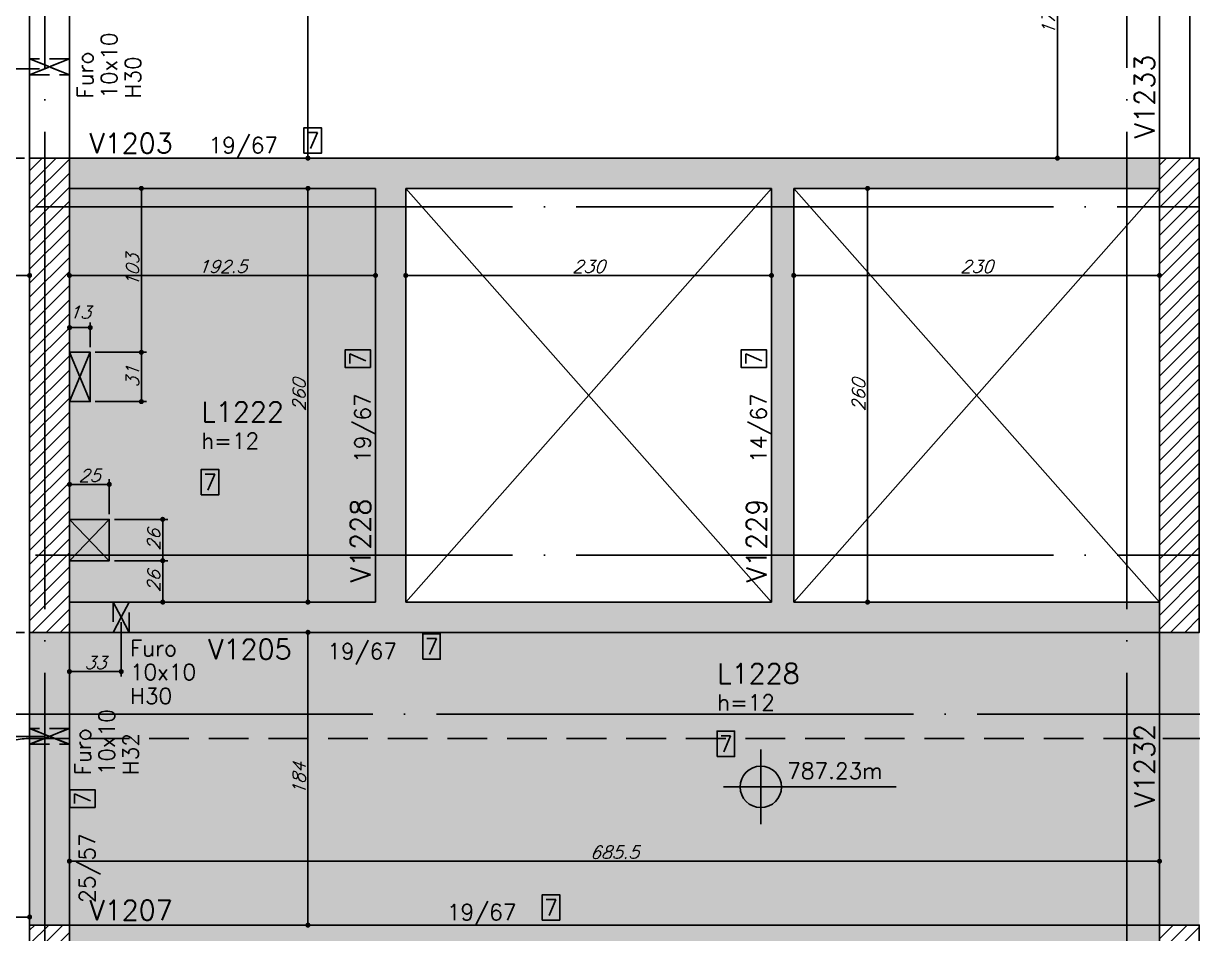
# Model space of a CAD drawing. Extents: x -4228 to 5417, y -2048 to 2452.
# Drawn here: x -1953 to -1218, y 417 to 989 of the extents above; entities that cross this region are included whole.
import ezdxf
from ezdxf.enums import TextEntityAlignment as Align

# ---------------------------------------------------------------- set-up
doc = ezdxf.new("R2010")
doc.units = 0
doc.header["$LTSCALE"] = 50
doc.header["$MEASUREMENT"] = 0
for name, pattern in [('DASHED', [0.75, 0.5, -0.25]), ('EIXO', [6.8, 6, -0.4, 0, -0.4]), ('HIDDEN', [0.375, 0.25, -0.125])]:
    doc.linetypes.add(name, pattern=pattern)
doc.layers.get('0').update_dxf_attribs({"linetype": 'CONTINUOUS'})
doc.layers.get('DEFPOINTS').update_dxf_attribs({"linetype": 'CONTINUOUS'})
for name, color, linetype in [('242', 3, 'CONTINUOUS'), ('F-AUX-RED', 1, 'CONTINUOUS'), ('F-COTAS', 106, 'CONTINUOUS'), ('F-COTAS-FUROS', 50, 'CONTINUOUS'), ('F-EIXO', 12, 'EIXO'), ('F-FURO-PAREDE', 2, 'HIDDEN'), ('F-FURO-PAREDE-TEXTOS', 2, 'CONTINUOUS'), ('F-LAJES-DIM', 2, 'CONTINUOUS'), ('F-LAJES-NOME', 4, 'CONTINUOUS'), ('F-LAJES-R', 254, 'CONTINUOUS'), ('F-NÍVEL-PLANTA', 2, 'CONTINUOUS'), ('F-PILARES-HACH', 174, 'CONTINUOUS'), ('F-PILARES-S', 170, 'CONTINUOUS'), ('F-TEXTO', 6, 'CONTINUOUS'), ('F-VIGAS', 3, 'CONTINUOUS'), ('F-VIGAS-DIM', 2, 'CONTINUOUS'), ('F-VIGAS-NOME', 4, 'CONTINUOUS'), ('F-VÃO', 1, 'CONTINUOUS')]:
    doc.layers.add(name, color=color, linetype=linetype)
doc.layers.add('F-DESNIVEL-2', color=7, linetype='CONTINUOUS', true_color=0xffd1e8)
doc.styles.add('CP-TEXT-INCL', font='simplex.shx', dxfattribs={"oblique": 20})
doc.styles.add('MCP', font='simplex.shx')
doc.styles.add('ROMANS', font='simplex.shx')
doc.dimstyles.new('CP-COTAS-50', dxfattribs={"dimscale": 0.64, "dimtxt": 12.5, "dimasz": 5, "dimexe": 5, "dimexo": 5, "dimgap": 2.5, "dimtad": 1, "dimdec": 1, "dimdsep": 46, "dimtxsty": 'CP-TEXT-INCL', "dimblk1": 'DOT', "dimblk2": 'DOT', "dimsah": 1, "dimcen": 9, "dimclrd": 256, "dimclre": 256, "dimclrt": 256, "dimadec": 0, "dimazin": 0, "dimtfac": 1, "dimtdec": 1, "dimtmove": 2, "dimatfit": 3, "dimldrblk": 'DOT', "dimfxl": 0, "dimtolj": 1, "dimarcsym": 0})

# ---------------------------------------------------------------- blocks, each defined once
blk = doc.blocks.new('*U5')
at = {"layer": 'F-LAJES-DIM', "color": 1}
blk.add_lwpolyline([(0, 0), (11, 0), (11, 16), (0, 16)], close=True, dxfattribs=at)
at = {"layer": 'F-LAJES-DIM', "style": 'MCP'}
blk.add_attdef('DIM', text='', height=10, dxfattribs=at).set_placement((5.5, 8), align=Align.MIDDLE_CENTER)
blk = doc.blocks.new('*U7')
at = {"layer": 'F-VIGAS-DIM', "color": 1}
blk.add_lwpolyline([(0, 0), (11, 0), (11, 16), (0, 16)], close=True, dxfattribs=at)
at = {"layer": 'F-VIGAS-DIM', "style": 'MCP'}
blk.add_attdef('DIM', text='', height=10, dxfattribs=at).set_placement((5.5, 8), align=Align.MIDDLE_CENTER)
blk = doc.blocks.new('Nível - Planta')
at = {"layer": 'F-NÍVEL-PLANTA'}
h = blk.add_hatch(color=71, dxfattribs=at)
h.paths.add_polyline_path([(0, 0), (0, 0.26, 0.414214), (-0.26, 0)])
h.paths.add_polyline_path([(0.26, 0), (0, 0), (0, -0.26, 0.414214)])
for p, q in [((0, -0.469), (0, 0.469)), ((-0.469, 0), (1.704, 0))]:
    blk.add_line(p, q, dxfattribs=at)
blk.add_circle((0, 0), 0.26, dxfattribs=at)
at = {"layer": 'F-TEXTO', "color": 3, "style": 'MCP'}
blk.add_attdef('NÍVEL', (0.333, 0.102), '', height=0.2, dxfattribs=at)
blk = doc.blocks.new('*U44')
at = {"layer": 'F-EIXO'}
blk.add_line((0, 0), (7197, 0), dxfattribs=at)
at = {"layer": 'F-TEXTO', "style": 'ROMANS'}
blk.add_attdef('EIXO', text='', height=17.5, dxfattribs=at).set_placement((-28.2072, 0), align=Align.MIDDLE_CENTER)
blk = doc.blocks.new('*U45')
at = {"layer": 'F-EIXO'}
blk.add_line((0, 0), (7285, 0), dxfattribs=at)
at = {"layer": 'F-TEXTO', "style": 'ROMANS'}
blk.add_attdef('EIXO', text='', height=17.5, dxfattribs=at).set_placement((-28.2072, 0), align=Align.MIDDLE_CENTER)
blk = doc.blocks.new('*U28')
at = {"layer": 'F-EIXO'}
blk.add_line((0, 0), (7197, 0), dxfattribs=at)
at = {"layer": 'F-TEXTO', "style": 'ROMANS'}
blk.add_attdef('EIXO', text='', height=17.5, dxfattribs=at).set_placement((-28.2072, 0), align=Align.MIDDLE_CENTER)
blk = doc.blocks.new('*U18')
at = {"layer": 'F-EIXO'}
blk.add_line((0, 0), (0, -2755), dxfattribs=at)
at = {"layer": 'F-TEXTO', "style": 'ROMANS'}
blk.add_attdef('EIXO', text='', height=17.5, rotation=360, dxfattribs=at).set_placement((0, 28.2072), align=Align.MIDDLE_CENTER)
blk = doc.blocks.new('*U41')
at = {"layer": 'F-EIXO'}
blk.add_line((0, 0), (0, -2755), dxfattribs=at)
at = {"layer": 'F-TEXTO', "style": 'ROMANS'}
blk.add_attdef('EIXO', text='', height=17.5, rotation=360, dxfattribs=at).set_placement((0, 28.2072), align=Align.MIDDLE_CENTER)
blk = doc.blocks.new('*U171')
at = {"layer": 'F-VÃO'}
for p, q in [((0, 0), (25, 26)), ((0, 26), (25, 0))]:
    blk.add_line(p, q, dxfattribs=at)
at = {"layer": 'F-VÃO', "color": 3}
blk.add_lwpolyline([(0, 0), (25, 0), (25, 26), (0, 26)], close=True, dxfattribs=at)
blk = doc.blocks.new('*U174')
at = {"layer": 'F-VÃO'}
for p, q in [((0, 0), (13, 31)), ((0, 31), (13, 0))]:
    blk.add_line(p, q, dxfattribs=at)
at = {"layer": 'F-VÃO', "color": 3}
blk.add_lwpolyline([(0, 0), (13, 0), (13, 31), (0, 31)], close=True, dxfattribs=at)
blk = doc.blocks.new('_DOT')
at = {"color": 0, "linetype": 'ByBlock'}
blk.add_line((-0.5, 0), (-1, 0), dxfattribs=at)
at = {"color": 0, "linetype": 'ByBlock', "const_width": 0.5}
blk.add_lwpolyline([(-0.25, 0, 1), (0.25, 0, 1)], format="xyb", close=True, dxfattribs=at)
blk = doc.blocks.new('*D289')
at = {"layer": 'DEFPOINTS', "color": 0, "linetype": 'Continuous', "transparency": 16777216}
for p in [(-1924.4, 699.47), (-1924.4, 677.5), (-1899.4, 677.5)]:
    blk.add_point(p, dxfattribs=at)
at = {"layer": 'F-COTAS-FUROS', "linetype": 'Continuous', "lineweight": -2, "transparency": 16777216}
for p, q in [((-1924.4, 680.7), (-1924.4, 702.67)), ((-1902.6, 699.47), (-1921.2, 699.47)), ((-1899.4, 680.7), (-1899.4, 702.67))]:
    blk.add_line(p, q, dxfattribs=at)
at = {"layer": 'F-COTAS-FUROS', "linetype": 'Continuous', "lineweight": -2, "transparency": 16777216, "xscale": 3.2, "yscale": 3.2, "zscale": 3.2, "rotation": 180}
blk.add_blockref('_DOT', (-1924.4, 699.47), dxfattribs=at)
at = {"layer": 'F-COTAS-FUROS', "linetype": 'Continuous', "lineweight": -2, "transparency": 16777216, "xscale": 3.2, "yscale": 3.2, "zscale": 3.2}
blk.add_blockref('_DOT', (-1899.4, 699.47), dxfattribs=at)
at = {"layer": 'F-COTAS-FUROS', "linetype": 'Continuous', "transparency": 16777216, "insert": (-1911.9, 705.07), "char_height": 8, "attachment_point": 5, "style": 'CP-TEXT-INCL'}
blk.add_mtext('\\A1;25', dxfattribs=at)
blk = doc.blocks.new('*D290')
at = {"layer": 'DEFPOINTS', "color": 0, "linetype": 'Continuous', "transparency": 16777216}
for p in [(-1911.4, 798.03), (-1924.4, 782.5), (-1911.4, 782.5)]:
    blk.add_point(p, dxfattribs=at)
at = {"layer": 'F-COTAS-FUROS', "linetype": 'Continuous', "lineweight": -2, "transparency": 16777216}
for p, q in [((-1924.4, 785.7), (-1924.4, 801.23)), ((-1921.2, 798.03), (-1914.6, 798.03)), ((-1911.4, 785.7), (-1911.4, 801.23))]:
    blk.add_line(p, q, dxfattribs=at)
at = {"layer": 'F-COTAS-FUROS', "linetype": 'Continuous', "lineweight": -2, "transparency": 16777216, "xscale": 3.2, "yscale": 3.2, "zscale": 3.2, "rotation": 180}
blk.add_blockref('_DOT', (-1924.4, 798.03), dxfattribs=at)
at = {"layer": 'F-COTAS-FUROS', "linetype": 'Continuous', "lineweight": -2, "transparency": 16777216, "xscale": 3.2, "yscale": 3.2, "zscale": 3.2}
blk.add_blockref('_DOT', (-1911.4, 798.03), dxfattribs=at)
at = {"layer": 'F-COTAS-FUROS', "linetype": 'Continuous', "transparency": 16777216, "insert": (-1917.9, 807.63), "char_height": 8, "attachment_point": 5, "style": 'CP-TEXT-INCL'}
blk.add_mtext('\\A1;13', dxfattribs=at)
blk = doc.blocks.new('*D291')
at = {"layer": 'DEFPOINTS', "color": 0, "linetype": 'Continuous', "transparency": 16777216}
for p in [(-1911.4, 782.5), (-1879.23, 782.5), (-1911.4, 751.5)]:
    blk.add_point(p, dxfattribs=at)
at = {"layer": 'F-COTAS-FUROS', "linetype": 'Continuous', "lineweight": -2, "transparency": 16777216}
for p, q in [((-1908.2, 782.5), (-1876.03, 782.5)), ((-1879.23, 754.7), (-1879.23, 779.3)), ((-1908.2, 751.5), (-1876.03, 751.5))]:
    blk.add_line(p, q, dxfattribs=at)
at = {"layer": 'F-COTAS-FUROS', "linetype": 'Continuous', "lineweight": -2, "transparency": 16777216, "xscale": 3.2, "yscale": 3.2, "zscale": 3.2}
for p, rotation in [((-1879.23, 782.5), 90), ((-1879.23, 751.5), 270)]:
    blk.add_blockref('_DOT', p, dxfattribs=dict(at, rotation=rotation))
at = {"layer": 'F-COTAS-FUROS', "linetype": 'Continuous', "transparency": 16777216, "insert": (-1884.83, 767), "char_height": 8, "attachment_point": 5, "rotation": 90, "style": 'CP-TEXT-INCL'}
blk.add_mtext('\\A1;31', dxfattribs=at)
blk = doc.blocks.new('*D292')
at = {"layer": 'DEFPOINTS', "color": 0, "linetype": 'Continuous', "transparency": 16777216}
for p in [(-1879.23, 885.5), (-1879.23, 885.5), (-1911.4, 782.5)]:
    blk.add_point(p, dxfattribs=at)
at = {"layer": 'F-COTAS-FUROS', "linetype": 'Continuous', "lineweight": -2, "transparency": 16777216}
for p, q in [((-1879.23, 785.7), (-1879.23, 882.3)), ((-1908.2, 782.5), (-1876.03, 782.5))]:
    blk.add_line(p, q, dxfattribs=at)
at = {"layer": 'F-COTAS-FUROS', "linetype": 'Continuous', "lineweight": -2, "transparency": 16777216, "xscale": 3.2, "yscale": 3.2, "zscale": 3.2}
for p, rotation in [((-1879.23, 885.5), 90), ((-1879.23, 782.5), 270)]:
    blk.add_blockref('_DOT', p, dxfattribs=dict(at, rotation=rotation))
at = {"layer": 'F-COTAS-FUROS', "linetype": 'Continuous', "transparency": 16777216, "insert": (-1884.83, 834), "char_height": 8, "attachment_point": 5, "rotation": 90, "style": 'CP-TEXT-INCL'}
blk.add_mtext('\\A1;103', dxfattribs=at)
blk = doc.blocks.new('*D293')
at = {"layer": 'DEFPOINTS', "color": 0, "linetype": 'Continuous', "transparency": 16777216}
for p in [(-1899.4, 651.5), (-1887.23, 625.5), (-1865.81, 625.5)]:
    blk.add_point(p, dxfattribs=at)
at = {"layer": 'F-COTAS-FUROS', "linetype": 'Continuous', "lineweight": -2, "transparency": 16777216}
for p, q in [((-1896.2, 651.5), (-1862.61, 651.5)), ((-1865.81, 648.3), (-1865.81, 628.7)), ((-1884.03, 625.5), (-1862.61, 625.5))]:
    blk.add_line(p, q, dxfattribs=at)
at = {"layer": 'F-COTAS-FUROS', "linetype": 'Continuous', "lineweight": -2, "transparency": 16777216, "xscale": 3.2, "yscale": 3.2, "zscale": 3.2}
for p, rotation in [((-1865.81, 651.5), 90), ((-1865.81, 625.5), 270)]:
    blk.add_blockref('_DOT', p, dxfattribs=dict(at, rotation=rotation))
at = {"layer": 'F-COTAS-FUROS', "linetype": 'Continuous', "transparency": 16777216, "insert": (-1871.41, 638.5), "char_height": 8, "attachment_point": 5, "rotation": 90, "style": 'CP-TEXT-INCL'}
blk.add_mtext('\\A1;26', dxfattribs=at)
blk = doc.blocks.new('*D294')
at = {"layer": 'DEFPOINTS', "color": 0, "linetype": 'Continuous', "transparency": 16777216}
for p in [(-1899.4, 677.5), (-1899.4, 651.5), (-1865.81, 651.5)]:
    blk.add_point(p, dxfattribs=at)
at = {"layer": 'F-COTAS-FUROS', "linetype": 'Continuous', "lineweight": -2, "transparency": 16777216}
for p, q in [((-1896.2, 677.5), (-1862.61, 677.5)), ((-1865.81, 674.3), (-1865.81, 654.7)), ((-1896.2, 651.5), (-1862.61, 651.5))]:
    blk.add_line(p, q, dxfattribs=at)
at = {"layer": 'F-COTAS-FUROS', "linetype": 'Continuous', "lineweight": -2, "transparency": 16777216, "xscale": 3.2, "yscale": 3.2, "zscale": 3.2}
for p, rotation in [((-1865.81, 677.5), 90), ((-1865.81, 651.5), 270)]:
    blk.add_blockref('_DOT', p, dxfattribs=dict(at, rotation=rotation))
at = {"layer": 'F-COTAS-FUROS', "linetype": 'Continuous', "transparency": 16777216, "insert": (-1871.41, 664.5), "char_height": 8, "attachment_point": 5, "rotation": 90, "style": 'CP-TEXT-INCL'}
blk.add_mtext('\\A1;26', dxfattribs=at)
blk = doc.blocks.new('*D283')
at = {"layer": 'DEFPOINTS', "color": 0, "linetype": 'Continuous', "transparency": 16777216}
for p in [(-1303.17, 1079.5), (-1254, 1079.5), (-1273.18, 904.5)]:
    blk.add_point(p, dxfattribs=at)
at = {"layer": 'F-COTAS-FUROS', "linetype": 'Continuous', "lineweight": -2, "transparency": 16777216}
for p, q in [((-1257.2, 1079.5), (-1306.37, 1079.5)), ((-1303.17, 907.7), (-1303.17, 1076.3)), ((-1276.38, 904.5), (-1306.37, 904.5))]:
    blk.add_line(p, q, dxfattribs=at)
at = {"layer": 'F-COTAS-FUROS', "linetype": 'Continuous', "lineweight": -2, "transparency": 16777216, "xscale": 3.2, "yscale": 3.2, "zscale": 3.2}
for p, rotation in [((-1303.17, 1079.5), 90), ((-1303.17, 904.5), 270)]:
    blk.add_blockref('_DOT', p, dxfattribs=dict(at, rotation=rotation))
at = {"layer": 'F-COTAS-FUROS', "linetype": 'Continuous', "transparency": 16777216, "insert": (-1308.77, 992), "char_height": 8, "attachment_point": 5, "rotation": 90, "style": 'CP-TEXT-INCL'}
blk.add_mtext('\\A1;175', dxfattribs=at)
blk = doc.blocks.new('*D378')
at = {"layer": 'DEFPOINTS', "color": 0, "linetype": 'Continuous', "transparency": 16777216}
for p in [(-1774.48, 606.5), (-1774.48, 606.5), (-1774.48, 422.5)]:
    blk.add_point(p, dxfattribs=at)
at = {"layer": 'F-COTAS', "linetype": 'Continuous', "lineweight": -2, "transparency": 16777216}
blk.add_line((-1774.48, 425.7), (-1774.48, 603.3), dxfattribs=at)
at = {"layer": 'F-COTAS', "linetype": 'Continuous', "lineweight": -2, "transparency": 16777216, "xscale": 3.2, "yscale": 3.2, "zscale": 3.2}
for p, rotation in [((-1774.48, 606.5), 90), ((-1774.48, 422.5), 270)]:
    blk.add_blockref('_DOT', p, dxfattribs=dict(at, rotation=rotation))
at = {"layer": 'F-COTAS', "linetype": 'Continuous', "transparency": 16777216, "insert": (-1780.08, 514.5), "char_height": 8, "attachment_point": 5, "rotation": 90, "style": 'CP-TEXT-INCL'}
blk.add_mtext('\\A1;184', dxfattribs=at)
blk = doc.blocks.new('*D379')
at = {"layer": 'DEFPOINTS', "color": 0, "linetype": 'Continuous', "transparency": 16777216}
for p in [(-1774.48, 885.5), (-1774.48, 885.5), (-1774.48, 625.5)]:
    blk.add_point(p, dxfattribs=at)
at = {"layer": 'F-COTAS', "linetype": 'Continuous', "lineweight": -2, "transparency": 16777216}
blk.add_line((-1774.48, 628.7), (-1774.48, 882.3), dxfattribs=at)
at = {"layer": 'F-COTAS', "linetype": 'Continuous', "lineweight": -2, "transparency": 16777216, "xscale": 3.2, "yscale": 3.2, "zscale": 3.2}
for p, rotation in [((-1774.48, 885.5), 90), ((-1774.48, 625.5), 270)]:
    blk.add_blockref('_DOT', p, dxfattribs=dict(at, rotation=rotation))
at = {"layer": 'F-COTAS', "linetype": 'Continuous', "transparency": 16777216, "insert": (-1780.08, 755.5), "char_height": 8, "attachment_point": 5, "rotation": 90, "style": 'CP-TEXT-INCL'}
blk.add_mtext('\\A1;260', dxfattribs=at)
blk = doc.blocks.new('*D380')
at = {"layer": 'DEFPOINTS', "color": 0, "linetype": 'Continuous', "transparency": 16777216}
for p in [(-1774.48, 1374.5), (-1774.48, 1374.5), (-1774.48, 904.5)]:
    blk.add_point(p, dxfattribs=at)
at = {"layer": 'F-COTAS', "linetype": 'Continuous', "lineweight": -2, "transparency": 16777216}
blk.add_line((-1774.48, 907.7), (-1774.48, 1371.3), dxfattribs=at)
at = {"layer": 'F-COTAS', "linetype": 'Continuous', "lineweight": -2, "transparency": 16777216, "xscale": 3.2, "yscale": 3.2, "zscale": 3.2}
for p, rotation in [((-1774.48, 1374.5), 90), ((-1774.48, 904.5), 270)]:
    blk.add_blockref('_DOT', p, dxfattribs=dict(at, rotation=rotation))
at = {"layer": 'F-COTAS', "linetype": 'Continuous', "transparency": 16777216, "insert": (-1780.08, 1139.5), "char_height": 8, "attachment_point": 5, "rotation": 90, "style": 'CP-TEXT-INCL'}
blk.add_mtext('\\A1;470', dxfattribs=at)
blk = doc.blocks.new('*D427')
at = {"layer": 'DEFPOINTS', "color": 0, "linetype": 'Continuous', "transparency": 16777216}
for p in [(-1924.5, 462.67), (-1239, 462.67), (-1239, 462.67)]:
    blk.add_point(p, dxfattribs=at)
at = {"layer": 'F-COTAS', "linetype": 'Continuous', "lineweight": -2, "transparency": 16777216}
blk.add_line((-1921.3, 462.67), (-1242.2, 462.67), dxfattribs=at)
at = {"layer": 'F-COTAS', "linetype": 'Continuous', "lineweight": -2, "transparency": 16777216, "xscale": 3.2, "yscale": 3.2, "zscale": 3.2, "rotation": 180}
blk.add_blockref('_DOT', (-1924.5, 462.67), dxfattribs=at)
at = {"layer": 'F-COTAS', "linetype": 'Continuous', "lineweight": -2, "transparency": 16777216, "xscale": 3.2, "yscale": 3.2, "zscale": 3.2}
blk.add_blockref('_DOT', (-1239, 462.67), dxfattribs=at)
at = {"layer": 'F-COTAS', "linetype": 'Continuous', "transparency": 16777216, "insert": (-1581.75, 468.27), "char_height": 8, "attachment_point": 5, "style": 'CP-TEXT-INCL'}
blk.add_mtext('\\A1;685.5', dxfattribs=at)
blk = doc.blocks.new('*D432')
at = {"layer": 'DEFPOINTS', "color": 0, "linetype": 'Continuous', "transparency": 16777216}
for p in [(-2580, 830.78), (-1949.5, 830.78), (-1949.5, 830.78)]:
    blk.add_point(p, dxfattribs=at)
at = {"layer": 'F-COTAS', "linetype": 'Continuous', "lineweight": -2, "transparency": 16777216}
blk.add_line((-2576.8, 830.78), (-1952.7, 830.78), dxfattribs=at)
at = {"layer": 'F-COTAS', "linetype": 'Continuous', "lineweight": -2, "transparency": 16777216, "xscale": 3.2, "yscale": 3.2, "zscale": 3.2, "rotation": 180}
blk.add_blockref('_DOT', (-2580, 830.78), dxfattribs=at)
at = {"layer": 'F-COTAS', "linetype": 'Continuous', "lineweight": -2, "transparency": 16777216, "xscale": 3.2, "yscale": 3.2, "zscale": 3.2}
blk.add_blockref('_DOT', (-1949.5, 830.78), dxfattribs=at)
at = {"layer": 'F-COTAS', "linetype": 'Continuous', "transparency": 16777216, "insert": (-2264.75, 836.38), "char_height": 8, "attachment_point": 5, "style": 'CP-TEXT-INCL'}
blk.add_mtext('\\A1;630.5', dxfattribs=at)
blk = doc.blocks.new('*D433')
at = {"layer": 'DEFPOINTS', "color": 0, "linetype": 'Continuous', "transparency": 16777216}
for p in [(-1924.5, 830.78), (-1732, 830.78), (-1732, 830.78)]:
    blk.add_point(p, dxfattribs=at)
at = {"layer": 'F-COTAS', "linetype": 'Continuous', "lineweight": -2, "transparency": 16777216}
blk.add_line((-1921.3, 830.78), (-1735.2, 830.78), dxfattribs=at)
at = {"layer": 'F-COTAS', "linetype": 'Continuous', "lineweight": -2, "transparency": 16777216, "xscale": 3.2, "yscale": 3.2, "zscale": 3.2, "rotation": 180}
blk.add_blockref('_DOT', (-1924.5, 830.78), dxfattribs=at)
at = {"layer": 'F-COTAS', "linetype": 'Continuous', "lineweight": -2, "transparency": 16777216, "xscale": 3.2, "yscale": 3.2, "zscale": 3.2}
blk.add_blockref('_DOT', (-1732, 830.78), dxfattribs=at)
at = {"layer": 'F-COTAS', "linetype": 'Continuous', "transparency": 16777216, "insert": (-1828.25, 836.38), "char_height": 8, "attachment_point": 5, "style": 'CP-TEXT-INCL'}
blk.add_mtext('\\A1;192.5', dxfattribs=at)
blk = doc.blocks.new('*D434')
at = {"layer": 'DEFPOINTS', "color": 0, "linetype": 'Continuous', "transparency": 16777216}
for p in [(-1713, 830.78), (-1483, 830.78), (-1483, 830.78)]:
    blk.add_point(p, dxfattribs=at)
at = {"layer": 'F-COTAS', "linetype": 'Continuous', "lineweight": -2, "transparency": 16777216}
blk.add_line((-1709.8, 830.78), (-1486.2, 830.78), dxfattribs=at)
at = {"layer": 'F-COTAS', "linetype": 'Continuous', "lineweight": -2, "transparency": 16777216, "xscale": 3.2, "yscale": 3.2, "zscale": 3.2, "rotation": 180}
blk.add_blockref('_DOT', (-1713, 830.78), dxfattribs=at)
at = {"layer": 'F-COTAS', "linetype": 'Continuous', "lineweight": -2, "transparency": 16777216, "xscale": 3.2, "yscale": 3.2, "zscale": 3.2}
blk.add_blockref('_DOT', (-1483, 830.78), dxfattribs=at)
at = {"layer": 'F-COTAS', "linetype": 'Continuous', "transparency": 16777216, "insert": (-1598, 836.38), "char_height": 8, "attachment_point": 5, "style": 'CP-TEXT-INCL'}
blk.add_mtext('\\A1;230', dxfattribs=at)
blk = doc.blocks.new('*D435')
at = {"layer": 'DEFPOINTS', "color": 0, "linetype": 'Continuous', "transparency": 16777216}
for p in [(-1469, 830.78), (-1239, 830.78), (-1239, 830.78)]:
    blk.add_point(p, dxfattribs=at)
at = {"layer": 'F-COTAS', "linetype": 'Continuous', "lineweight": -2, "transparency": 16777216}
blk.add_line((-1465.8, 830.78), (-1242.2, 830.78), dxfattribs=at)
at = {"layer": 'F-COTAS', "linetype": 'Continuous', "lineweight": -2, "transparency": 16777216, "xscale": 3.2, "yscale": 3.2, "zscale": 3.2, "rotation": 180}
blk.add_blockref('_DOT', (-1469, 830.78), dxfattribs=at)
at = {"layer": 'F-COTAS', "linetype": 'Continuous', "lineweight": -2, "transparency": 16777216, "xscale": 3.2, "yscale": 3.2, "zscale": 3.2}
blk.add_blockref('_DOT', (-1239, 830.78), dxfattribs=at)
at = {"layer": 'F-COTAS', "linetype": 'Continuous', "transparency": 16777216, "insert": (-1354, 836.38), "char_height": 8, "attachment_point": 5, "style": 'CP-TEXT-INCL'}
blk.add_mtext('\\A1;230', dxfattribs=at)
blk = doc.blocks.new('*D461')
at = {"layer": 'DEFPOINTS', "color": 0, "linetype": 'Continuous', "transparency": 16777216}
for p in [(-1418.28, 885.5), (-1422.57, 625.5), (-1418.28, 625.5)]:
    blk.add_point(p, dxfattribs=at)
at = {"layer": 'F-COTAS', "linetype": 'Continuous', "lineweight": -2, "transparency": 16777216}
for p, q in [((-1421.48, 885.5), (-1425.77, 885.5)), ((-1422.57, 882.3), (-1422.57, 628.7)), ((-1421.48, 625.5), (-1425.77, 625.5))]:
    blk.add_line(p, q, dxfattribs=at)
at = {"layer": 'F-COTAS', "linetype": 'Continuous', "lineweight": -2, "transparency": 16777216, "xscale": 3.2, "yscale": 3.2, "zscale": 3.2}
for p, rotation in [((-1422.57, 885.5), 90), ((-1422.57, 625.5), 270)]:
    blk.add_blockref('_DOT', p, dxfattribs=dict(at, rotation=rotation))
at = {"layer": 'F-COTAS', "linetype": 'Continuous', "transparency": 16777216, "insert": (-1428.17, 755.5), "char_height": 8, "attachment_point": 5, "rotation": 90, "style": 'CP-TEXT-INCL'}
blk.add_mtext('\\A1;260', dxfattribs=at)
blk = doc.blocks.new('*D468')
at = {"layer": 'DEFPOINTS', "color": 0, "linetype": 'Continuous', "transparency": 16777216}
for p in [(-1949.5, 427.59), (-1949.5, 422.5), (-1990.85, 359.5)]:
    blk.add_point(p, dxfattribs=at)
at = {"layer": 'F-COTAS-FUROS', "linetype": 'Continuous', "lineweight": -2, "transparency": 16777216}
for p, q in [((-1990.85, 362.7), (-1990.85, 430.79)), ((-1987.65, 427.59), (-1952.7, 427.59)), ((-1949.5, 425.7), (-1949.5, 430.79))]:
    blk.add_line(p, q, dxfattribs=at)
at = {"layer": 'F-COTAS-FUROS', "linetype": 'Continuous', "lineweight": -2, "transparency": 16777216, "xscale": 3.2, "yscale": 3.2, "zscale": 3.2, "rotation": 180}
blk.add_blockref('_DOT', (-1990.85, 427.59), dxfattribs=at)
at = {"layer": 'F-COTAS-FUROS', "linetype": 'Continuous', "lineweight": -2, "transparency": 16777216, "xscale": 3.2, "yscale": 3.2, "zscale": 3.2}
blk.add_blockref('_DOT', (-1949.5, 427.59), dxfattribs=at)
at = {"layer": 'F-COTAS-FUROS', "linetype": 'Continuous', "transparency": 16777216, "insert": (-1970.17, 433.19), "char_height": 8, "attachment_point": 5, "style": 'CP-TEXT-INCL'}
blk.add_mtext('\\A1;41', dxfattribs=at)
blk = doc.blocks.new('*D469')
at = {"layer": 'DEFPOINTS', "color": 0, "linetype": 'Continuous', "transparency": 16777216}
for p in [(-1967.65, 960.68), (-1940, 960.68), (-1949.5, 904.5)]:
    blk.add_point(p, dxfattribs=at)
at = {"layer": 'F-COTAS-FUROS', "linetype": 'Continuous', "lineweight": -2, "transparency": 16777216}
for p, q in [((-1943.2, 960.68), (-1970.85, 960.68)), ((-1967.65, 907.7), (-1967.65, 957.48)), ((-1952.7, 904.5), (-1970.85, 904.5))]:
    blk.add_line(p, q, dxfattribs=at)
at = {"layer": 'F-COTAS-FUROS', "linetype": 'Continuous', "lineweight": -2, "transparency": 16777216, "xscale": 3.2, "yscale": 3.2, "zscale": 3.2}
for p, rotation in [((-1967.65, 960.68), 90), ((-1967.65, 904.5), 270)]:
    blk.add_blockref('_DOT', p, dxfattribs=dict(at, rotation=rotation))
at = {"layer": 'F-COTAS-FUROS', "linetype": 'Continuous', "transparency": 16777216, "insert": (-1973.25, 932.59), "char_height": 8, "attachment_point": 5, "rotation": 90, "style": 'CP-TEXT-INCL'}
blk.add_mtext('\\A1;56', dxfattribs=at)
blk = doc.blocks.new('*D470')
at = {"layer": 'DEFPOINTS', "color": 0, "linetype": 'Continuous', "transparency": 16777216}
for p in [(-1891.91, 616), (-1924.5, 597.49), (-1924.5, 581.85)]:
    blk.add_point(p, dxfattribs=at)
at = {"layer": 'F-COTAS-FUROS', "linetype": 'Continuous', "lineweight": -2, "transparency": 16777216}
for p, q in [((-1891.91, 612.8), (-1891.91, 578.65)), ((-1924.5, 594.29), (-1924.5, 578.65)), ((-1895.11, 581.85), (-1921.3, 581.85))]:
    blk.add_line(p, q, dxfattribs=at)
at = {"layer": 'F-COTAS-FUROS', "linetype": 'Continuous', "lineweight": -2, "transparency": 16777216, "xscale": 3.2, "yscale": 3.2, "zscale": 3.2, "rotation": 180}
blk.add_blockref('_DOT', (-1924.5, 581.85), dxfattribs=at)
at = {"layer": 'F-COTAS-FUROS', "linetype": 'Continuous', "lineweight": -2, "transparency": 16777216, "xscale": 3.2, "yscale": 3.2, "zscale": 3.2}
blk.add_blockref('_DOT', (-1891.91, 581.85), dxfattribs=at)
at = {"layer": 'F-COTAS-FUROS', "linetype": 'Continuous', "transparency": 16777216, "insert": (-1908.2, 587.45), "char_height": 8, "attachment_point": 5, "style": 'CP-TEXT-INCL'}
blk.add_mtext('\\A1;33', dxfattribs=at)
blk = doc.blocks.new('*D471')
at = {"layer": 'DEFPOINTS', "color": 0, "linetype": 'Continuous', "transparency": 16777216}
for p in [(-1978.01, 606.4), (-1949.5, 606.4), (-1937, 541.13)]:
    blk.add_point(p, dxfattribs=at)
at = {"layer": 'F-COTAS-FUROS', "linetype": 'Continuous', "lineweight": -2, "transparency": 16777216}
for p, q in [((-1952.7, 606.4), (-1981.21, 606.4)), ((-1978.01, 544.33), (-1978.01, 603.2)), ((-1940.2, 541.13), (-1981.21, 541.13))]:
    blk.add_line(p, q, dxfattribs=at)
at = {"layer": 'F-COTAS-FUROS', "linetype": 'Continuous', "lineweight": -2, "transparency": 16777216, "xscale": 3.2, "yscale": 3.2, "zscale": 3.2}
for p, rotation in [((-1978.01, 606.4), 90), ((-1978.01, 541.13), 270)]:
    blk.add_blockref('_DOT', p, dxfattribs=dict(at, rotation=rotation))
at = {"layer": 'F-COTAS-FUROS', "linetype": 'Continuous', "transparency": 16777216, "insert": (-1983.61, 573.76), "char_height": 8, "attachment_point": 5, "rotation": 90, "style": 'CP-TEXT-INCL'}
blk.add_mtext('\\A1;65', dxfattribs=at)

msp = doc.modelspace()

# ---------------------------------------------------------------- hatches: boundary and pattern name
at = {"layer": 'F-PILARES-HACH', "linetype": 'Continuous'}
h = msp.add_hatch(dxfattribs=at)
h.set_pattern_fill('ANSI31', color=256, scale=50, style=0)
h.paths.add_polyline_path([(-1949.5, 606.5), (-1924.5, 606.5), (-1924.5, 904.5), (-1949.5, 904.5)], flags=16)
h = msp.add_hatch(dxfattribs=at)
h.set_pattern_fill('ANSI31', color=256, scale=50, style=0)
h.paths.add_polyline_path([(-1239, 606.5), (-1214, 606.5), (-1214, 904.5), (-1239, 904.5)], flags=16)
h = msp.add_hatch(dxfattribs=at)
h.set_pattern_fill('ANSI31', color=256, scale=50, style=0)
h.paths.add_polyline_path([(-1949.5, 127), (-1924.5, 127), (-1924.5, 422.5), (-1949.5, 422.5)], flags=16)
h = msp.add_hatch(dxfattribs=at)
h.set_pattern_fill('ANSI31', color=256, scale=50, style=0)
h.paths.add_polyline_path([(-1239, 127), (-1214, 127), (-1214, 422.5), (-1239, 422.5)], flags=16)

# ---------------------------------------------------------------- linework, layer by layer
at = {"layer": '242', "linetype": 'Continuous'}
for p, q in [((-1937, 755.5), (-1937, 755.5)), ((-1226.5, 755.5), (-1226.5, 755.5))]:
    msp.add_line(p, q, dxfattribs=at)
at = {"layer": 'F-AUX-RED', "color": 4, "linetype": 'DASHED'}
msp.add_lwpolyline([(-1949.294, 539.758), (-1135.673, 539.758, -0.4142136), (-1085.673, 489.758), (-1085.673, 95.469, -0.4142136), (-1135.673, 45.469), (-1949.294, 45.469, -0.4142136), (-1999.294, 95.469), (-1999.294, 489.758, -0.4142136)], format="xyb", close=True, dxfattribs=at)
at = {"layer": 'F-DESNIVEL-2', "linetype": 'Continuous'}
for points in [[(-1722.5, 885.5), (-1722.5, 904.5), (-1924.4, 904.5)], [(-1722.5, 885.5), (-1924.4, 904.5), (-1924.4, 885.5)], [(-1722.5, 885.5), (-1476, 885.5), (-1476, 904.5)], [(-1722.5, 885.5), (-1476, 904.5), (-1722.5, 904.5)], [(-1722.5, 885.5), (-1722.5, 904.5), (-1722.5, 885.5)], [(-1476, 885.5), (-1239.1, 885.5), (-1239.1, 904.5)], [(-1476, 885.5), (-1239.1, 904.5), (-1476, 904.5)], [(-1476, 885.5), (-1476, 904.5), (-1476, 885.5)], [(-1732, 885.5), (-1924.5, 885.5), (-1924.5, 625.5)], [(-1732, 885.5), (-1924.5, 625.5), (-1732, 885.5)], [(-1732, 885.5), (-1924.5, 625.5), (-1732, 625.5)], [(-1722.5, 885.5), (-1924.4, 885.5), (-1722.5, 885.5)], [(-1713, 625.5), (-1713, 885.5), (-1732, 885.5)], [(-1713, 625.5), (-1732, 885.5), (-1732, 625.5)], [(-1732, 885.5), (-1732, 625.5), (-1732, 885.5)], [(-1469, 625.5), (-1469, 885.5), (-1483, 885.5)], [(-1469, 625.5), (-1483, 885.5), (-1483, 625.5)], [(-1722.5, 606.5), (-1722.5, 625.5), (-1924.4, 625.5)], [(-1722.5, 606.5), (-1924.4, 625.5), (-1924.4, 606.5)], [(-1713, 625.5), (-1732, 625.5), (-1713, 625.5)], [(-1722.5, 606.5), (-1476, 606.5), (-1476, 625.5)], [(-1722.5, 606.5), (-1476, 625.5), (-1722.5, 625.5)], [(-1722.5, 606.5), (-1722.5, 625.5), (-1722.5, 606.5)], [(-1469, 625.5), (-1483, 625.5), (-1469, 625.5)], [(-1476, 606.5), (-1239.1, 606.5), (-1239.1, 625.5)], [(-1476, 606.5), (-1239.1, 625.5), (-1476, 625.5)], [(-1476, 606.5), (-1476, 625.5), (-1476, 606.5)], [(-1949.5, 422.6), (-1924.5, 422.6), (-1924.5, 606.4)], [(-1949.5, 422.6), (-1924.5, 606.4), (-1949.5, 606.4)], [(-1949.5, 422.6), (-1949.5, 606.4), (-1949.5, 422.6)], [(-1308.5, 422.5), (-1722.5, 606.5), (-1924.5, 422.5)], [(-1924.5, 422.5), (-1722.5, 606.5), (-1924.5, 606.5)], [(-1924.5, 422.5), (-1924.5, 606.5), (-1924.5, 422.5)], [(-1722.5, 606.5), (-1924.4, 606.5), (-1722.5, 606.5)], [(-1308.5, 422.5), (-1476, 606.5), (-1722.5, 606.5)], [(-1308.5, 422.5), (-1722.5, 606.5), (-1308.5, 422.5)], [(-1308.5, 422.5), (-1239, 606.5), (-1476, 606.5)], [(-1308.5, 422.5), (-1476, 606.5), (-1308.5, 422.5)], [(-1308.5, 422.5), (-1239, 484), (-1239, 606.5)], [(-1308.5, 422.5), (-1239, 606.5), (-1308.5, 422.5)], [(-1214, 484), (-1214, 606.4), (-1239, 606.4)], [(-1214, 484), (-1239, 606.4), (-1239, 484)], [(-1308.5, 422.5), (-1239, 422.5), (-1239, 484)], [(-1308.5, 422.5), (-1239, 484), (-1308.5, 422.5)], [(-1214, 484), (-1239, 484), (-1239, 422.6)], [(-1214, 484), (-1239, 422.6), (-1214, 422.6)], [(-1214, 484), (-1239, 484), (-1214, 484)], [(-1308.5, 422.5), (-1924.5, 422.5), (-1308.5, 422.5)], [(-1308.5, 403.5), (-1308.5, 422.5), (-1924.4, 422.5)], [(-1308.5, 403.5), (-1924.4, 422.5), (-1924.4, 403.5)], [(-1308.5, 403.5), (-1239.1, 403.5), (-1239.1, 422.5)], [(-1308.5, 403.5), (-1239.1, 422.5), (-1308.5, 422.5)], [(-1308.5, 403.5), (-1308.5, 422.5), (-1308.5, 403.5)]]:
    msp.add_solid(points, dxfattribs=at)
at = {"layer": 'F-FURO-PAREDE'}
for points in [[(-1937, 961.88), (-1924.5, 956.88), (-1924.5, 966.88), (-1937, 961.88), (-1924.5, 966.88), (-1949.5, 966.88), (-1937, 961.88), (-1949.5, 966.88), (-1949.5, 956.88), (-1937, 961.88), (-1949.5, 956.88), (-1924.5, 956.88), (-1937, 961.88)], [(-1891.906, 616), (-1896.906, 606.5), (-1886.906, 606.5), (-1891.906, 616), (-1886.906, 606.5), (-1886.906, 625.5), (-1891.906, 616), (-1886.906, 625.5), (-1896.906, 625.5), (-1891.906, 616), (-1896.906, 625.5), (-1896.906, 606.5), (-1891.906, 616)], [(-1937, 541.126), (-1924.5, 536.126), (-1924.5, 546.126), (-1937, 541.126), (-1924.5, 546.126), (-1949.5, 546.126), (-1937, 541.126), (-1949.5, 546.126), (-1949.5, 536.126), (-1937, 541.126), (-1949.5, 536.126), (-1924.5, 536.126), (-1937, 541.126)]]:
    msp.add_lwpolyline(points, dxfattribs=at)
at = {"layer": 'F-LAJES-R', "linetype": 'Continuous'}
for points in [[(-1732, 885.5), (-1924.5, 885.5), (-1924.5, 625.5), (-1732, 625.5), (-1732, 885.5)], [(-1924.5, 606.5), (-1924.5, 422.5), (-1308.5, 422.5), (-1239, 422.5), (-1239, 484), (-1239, 606.5), (-1476, 606.5), (-1722.5, 606.5), (-1924.5, 606.5)]]:
    msp.add_lwpolyline(points, dxfattribs=at)
at = {"layer": 'F-PILARES-S', "linetype": 'Continuous'}
for points in [[(-1949.5, 606.5), (-1924.5, 606.5), (-1924.5, 904.5), (-1949.5, 904.5), (-1949.5, 606.5)], [(-1239, 606.5), (-1214, 606.5), (-1214, 904.5), (-1239, 904.5), (-1239, 606.5)], [(-1949.5, 127), (-1924.5, 127), (-1924.5, 422.5), (-1949.5, 422.5), (-1949.5, 127)], [(-1239, 127), (-1214, 127), (-1214, 422.5), (-1239, 422.5), (-1239, 127)]]:
    msp.add_lwpolyline(points, dxfattribs=at)
at = {"layer": 'F-VIGAS'}
for points in [[(-1949.5, 1326.39), (-1949.5, 904.5)], [(-1924.5, 904.5), (-1924.5, 1327.583)], [(-1239, 1215.5), (-1239, 904.5)], [(-1220, 904.5), (-1220, 1215.5)], [(-1722.5, 904.5), (-1924.5, 904.5)], [(-1476, 904.5), (-1722.5, 904.5)], [(-1239, 904.5), (-1476, 904.5)], [(-1924.5, 885.5), (-1732, 885.5)], [(-1732, 885.5), (-1732, 625.5)], [(-1713, 885.5), (-1483, 885.5)], [(-1713, 625.5), (-1713, 885.5)], [(-1483, 885.5), (-1483, 625.5)], [(-1469, 885.5), (-1239, 885.5)], [(-1469, 625.5), (-1469, 885.5)], [(-1732, 625.5), (-1924.5, 625.5)], [(-1483, 625.5), (-1713, 625.5)], [(-1239, 625.5), (-1469, 625.5)], [(-1949.5, 606.5), (-1949.5, 422.5)], [(-1924.5, 422.5), (-1924.5, 606.5)], [(-1924.5, 606.5), (-1722.5, 606.5)], [(-1722.5, 606.5), (-1476, 606.5)], [(-1476, 606.5), (-1239, 606.5)], [(-1239, 606.5), (-1239, 484)], [(-1239, 484), (-1239, 422.5)], [(-1308.5, 422.5), (-1924.5, 422.5)], [(-1239, 422.5), (-1308.5, 422.5)]]:
    msp.add_lwpolyline(points, dxfattribs=at)
at = {"layer": 'F-VÃO'}
for p, q in [((-1713, 625.5), (-1483, 885.5)), ((-1713, 885.5), (-1483, 625.5)), ((-1713, 625.5), (-1483, 885.5)), ((-1713, 885.5), (-1483, 625.5)), ((-1469, 625.5), (-1239, 885.5)), ((-1469, 885.5), (-1239, 625.5))]:
    msp.add_line(p, q, dxfattribs=at)

# ---------------------------------------------------------------- block references
at = {"layer": 'F-EIXO', "linetype": 'Continuous'}
for name, p in [('*U18', (-1940, 1941.357)), ('*U41', (-1259.5, 1941.357)), ('*U28', (-3646.32, 874)), ('*U44', (-3646.32, 655)), ('*U45', (-3734.274, 555))]:
    msp.add_blockref(name, p, dxfattribs=at)
at = {"layer": 'F-LAJES-DIM', "linetype": 'Continuous'}
for p in [(-1841.548, 692.9), (-1517.182, 528.468)]:
    msp.add_blockref('*U5', p, dxfattribs=at).add_auto_attribs({'DIM': '7'})
at = {"layer": 'F-NÍVEL-PLANTA', "linetype": 'Continuous', "xscale": 50, "yscale": 50, "zscale": 50}
msp.add_blockref('Nível - Planta', (-1489.708, 509.351), dxfattribs=at).add_auto_attribs({'NÍVEL': '787.23m'})
at = {"layer": 'F-VIGAS-DIM', "linetype": 'Continuous'}
for p in [(-1777, 907.625), (-1702.244, 589.63), (-1627.104, 425.625)]:
    msp.add_blockref('*U7', p, dxfattribs=at).add_auto_attribs({'DIM': '7'})
at = {"layer": 'F-VIGAS-DIM', "linetype": 'Continuous', "rotation": 90}
for p in [(-1735.125, 773), (-1486.125, 773), (-1908.251, 496.474)]:
    msp.add_blockref('*U7', p, dxfattribs=at).add_auto_attribs({'DIM': '7'})
at = {"layer": 'F-VÃO', "linetype": 'Continuous'}
for name, p in [('*U174', (-1924.4, 751.5)), ('*U171', (-1924.4, 651.5))]:
    msp.add_blockref(name, p, dxfattribs=at)

# ---------------------------------------------------------------- texts
at = {"layer": 'F-FURO-PAREDE-TEXTOS', "linetype": 'Continuous', "style": 'MCP'}
for s, p in [('10x10', (-1894.5, 941.88)), ('Furo', (-1909.5, 941.88)), ('H30', (-1879.5, 941.88)), ('10x10', (-1895.985, 516.637)), ('Furo', (-1910.985, 516.637)), ('H32', (-1880.985, 516.637))]:
    msp.add_text(s, height=10, rotation=90, dxfattribs=at).set_placement(p)
for s, p in [('Furo', (-1886.394, 591.5)), ('10x10', (-1886.394, 576.5)), ('H30', (-1886.394, 561.5))]:
    msp.add_text(s, height=10, dxfattribs=at).set_placement(p)
at = {"layer": 'F-LAJES-DIM', "linetype": 'Continuous', "style": 'MCP'}
for p in [(-1841.548, 721.8), (-1517.182, 557.368)]:
    msp.add_text('h=12', height=10, dxfattribs=at).set_placement(p)
at = {"layer": 'F-LAJES-NOME', "linetype": 'Continuous', "style": 'MCP'}
for s, p in [('L1222', (-1841.548, 738.8)), ('L1228', (-1517.182, 574.368))]:
    msp.add_text(s, height=12.5, dxfattribs=at).set_placement(p)
at = {"layer": 'F-VIGAS-DIM', "linetype": 'Continuous', "style": 'MCP'}
for p in [(-1837, 907.625), (-1762.244, 589.63), (-1687.104, 425.625)]:
    msp.add_text('19/67', height=10, dxfattribs=at).set_placement(p)
for s, p in [('19/67', (-1735.125, 713)), ('14/67', (-1486.125, 713)), ('25/57', (-1908.251, 436.474))]:
    msp.add_text(s, height=10, rotation=90, dxfattribs=at).set_placement(p)
at = {"layer": 'F-VIGAS-NOME', "linetype": 'Continuous', "style": 'MCP'}
for s, p in [('V1233', (-1242.125, 917)), ('V1228', (-1735.125, 638)), ('V1229', (-1486.125, 638)), ('V1232', (-1242.125, 496.5))]:
    msp.add_text(s, height=12.5, rotation=90, dxfattribs=at).set_placement(p)
for s, p in [('V1203', (-1912, 907.625)), ('V1205', (-1837.244, 589.63)), ('V1207', (-1912, 425.625))]:
    msp.add_text(s, height=12.5, dxfattribs=at).set_placement(p)

# ---------------------------------------------------------------- dimensions: what is measured, and where the dimension line sits
at = {"layer": 'F-COTAS', "linetype": 'Continuous'}
for base, p1, p2, angle, picture, middle in [((-1774.484, 1374.5), (-1774.484, 904.5), (-1774.484, 1374.5), 270, '*D380', (-1780.084, 1139.5)), ((-1774.484, 885.5), (-1774.484, 625.5), (-1774.484, 885.5), 270, '*D379', (-1780.084, 755.5)), ((-1422.571, 625.5), (-1418.281, 885.5), (-1418.281, 625.5), 90, '*D461', (-1428.171, 755.5)), ((-1949.5, 830.776), (-2580, 830.776), (-1949.5, 830.776), 180, '*D432', (-2264.75, 836.376)), ((-1732, 830.776), (-1924.5, 830.776), (-1732, 830.776), 180, '*D433', (-1828.25, 836.376)), ((-1483, 830.776), (-1713, 830.776), (-1483, 830.776), 180, '*D434', (-1598, 836.376)), ((-1239, 830.776), (-1469, 830.776), (-1239, 830.776), 180, '*D435', (-1354, 836.376)), ((-1774.484, 606.5), (-1774.484, 422.5), (-1774.484, 606.5), 270, '*D378', (-1780.084, 514.5)), ((-1239, 462.667), (-1924.5, 462.667), (-1239, 462.667), 180, '*D427', (-1581.75, 468.267))]:
    dim = msp.add_linear_dim(base=base, p1=p1, p2=p2, angle=angle, dimstyle='CP-COTAS-50', override={"dimfxl": 7.5}, dxfattribs=at)
    dim.commit()
    dim.dimension.update_dxf_attribs({"geometry": picture, "text_midpoint": middle})
at = {"layer": 'F-COTAS-FUROS', "linetype": 'Continuous'}
for base, p1, p2, picture, middle in [((-1303.175, 1079.5), (-1273.179, 904.5), (-1254, 1079.5), '*D283', (-1308.775, 992)), ((-1967.651, 960.68), (-1949.5, 904.5), (-1940, 960.68), '*D469', (-1973.251, 932.59)), ((-1879.232, 885.5), (-1911.4, 782.5), (-1879.232, 885.5), '*D292', (-1884.832, 834)), ((-1879.232, 782.5), (-1911.4, 751.5), (-1911.4, 782.5), '*D291', (-1884.832, 767)), ((-1865.81, 651.5), (-1899.4, 677.5), (-1899.4, 651.5), '*D294', (-1871.41, 664.5)), ((-1865.81, 625.5), (-1899.4, 651.5), (-1887.234, 625.5), '*D293', (-1871.41, 638.5)), ((-1978.006, 606.4), (-1937, 541.126), (-1949.5, 606.4), '*D471', (-1983.606, 573.763))]:
    dim = msp.add_linear_dim(base=base, p1=p1, p2=p2, angle=90, dimstyle='CP-COTAS-50', override={"dimdec": 0, "dimfxl": 7.5}, dxfattribs=at)
    dim.commit()
    dim.dimension.update_dxf_attribs({"geometry": picture, "text_midpoint": middle})
for base, p1, p2, picture, middle in [((-1911.4, 798.03), (-1924.4, 782.5), (-1911.4, 782.5), '*D290', (-1917.9, 807.63)), ((-1924.4, 699.469), (-1899.4, 677.5), (-1924.4, 677.5), '*D289', (-1911.9, 705.069)), ((-1924.5, 581.851), (-1891.906, 616), (-1924.5, 597.49), '*D470', (-1908.203, 587.451)), ((-1949.5, 427.586), (-1990.847, 359.5), (-1949.5, 422.5), '*D468', (-1970.174, 433.186))]:
    dim = msp.add_linear_dim(base=base, p1=p1, p2=p2, dimstyle='CP-COTAS-50', override={"dimdec": 0, "dimfxl": 7.5}, dxfattribs=at)
    dim.commit()
    dim.dimension.update_dxf_attribs({"geometry": picture, "text_midpoint": middle})

doc.saveas('drawing.dxf')
